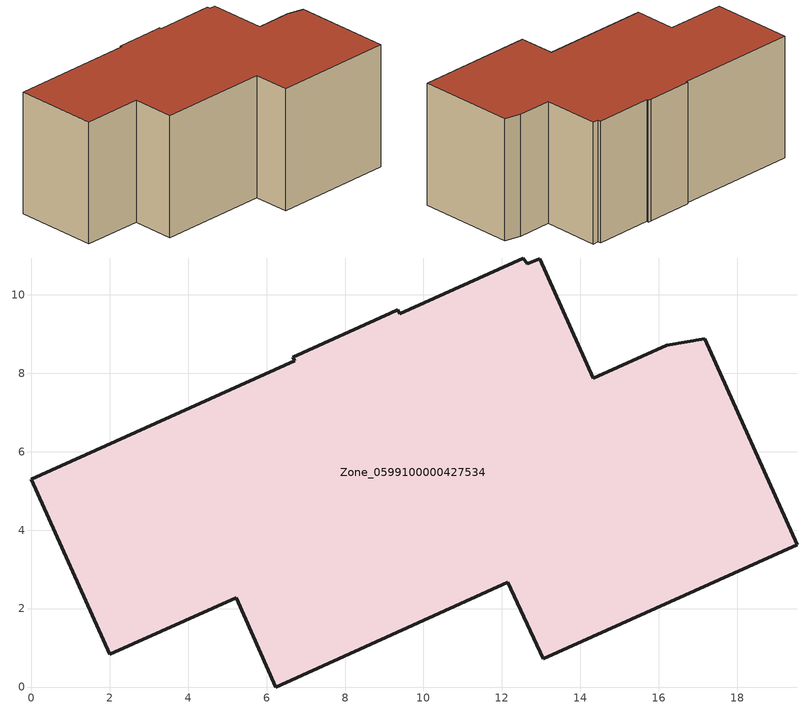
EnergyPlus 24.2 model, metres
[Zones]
Zone_0599100000427534
 floor ground (C_G): 12.96,10.92 14.33,7.87 16.21,8.71 17.17,8.88 19.53,3.63 13.05,0.72 12.15,2.67 6.23,0 5.22,2.27 2,0.84 0,5.3 6.71,8.31 6.67,8.41 9.15,9.53 9.35,9.62 9.39,9.52 12.55,10.94 12.64,10.79 z0
 wall outside (C_F): 2,0.84 5.22,2.27 6.23,0 12.15,2.67 13.05,0.72 19.53,3.63 17.17,8.88 16.21,8.71 14.33,7.87 12.96,10.92 12.64,10.79 12.55,10.94 9.39,9.52 9.35,9.62 9.15,9.53 6.67,8.41 6.71,8.31 0,5.3 2,0.84 z0:7.21
 roof outside (C_R): 19.53,3.63 17.17,8.88 16.21,8.71 14.33,7.87 12.96,10.92 12.64,10.79 12.55,10.94 9.39,9.52 9.35,9.62 9.15,9.53 6.67,8.41 6.71,8.31 0,5.3 2,0.84 5.22,2.27 6.23,0 12.15,2.67 13.05,0.72 z7.21
[BUILDING]
Pand.0599100000427534: North Axis=0; Terrain=City; Loads Convergence Tolerance Value=0.04; Temperature Convergence Tolerance Value=0.4; Solar Distribution=FullExterior; Maximum Number of Warmup Days=25; Minimum Number of Warmup Days=1
[Site:Location]
Rotterdam.The.Hague.AP_ZH_NLD Design_Conditions: Latitude=51.96; Longitude=4.45; Time Zone=1; Elevation=-4.5
[SITE:GROUNDTEMPERATURE:BUILDINGSURFACE]
18, 18, 18, 18, 18, 18, 18, 18, 18, 18, 18, 18
[MATERIAL] Thermal Absorptance=0.9; Solar Absorptance=0.7; Visible Absorptance=0.7
Name | Roughness | Thickness | Conductivity | Density | Specific Heat
G.D.2006-2014 | MediumSmooth | 0.15 | 0.06 | 540 | 1210
F.D.2006-2014 | Rough | 0.3 | 0.12 | 1920 | 840
R.D.2006-2014 | MediumRough | 0.2 | 0.08 | 1500 | 1000
[CONSTRUCTION]
C_G: G.D.2006-2014
C_F: F.D.2006-2014
C_R: R.D.2006-2014
[ZONE]
Zone_0599100000427534: Type=1; Multiplier=1; Ceiling Height=Autocalculate; Volume=Autocalculate; Floor Area=autocalculate; Part of Total Floor Area=Yes
[ZONEINFILTRATION:DESIGNFLOWRATE]
Infil_Zone_0599100000427534: Zone or ZoneList or Space or SpaceList=Zone_0599100000427534; Schedule=AlwaysOn; Design Flow Rate Calculation Method=Flow/Area; Flow Rate per Floor Area=0.0021; Constant Term Coefficient=1; Temperature Term Coefficient=0; Velocity Term Coefficient=0; Velocity Squared Term Coefficient=0
[HVACTEMPLATE:ZONE:IDEALLOADSAIRSYSTEM]
Zone_0599100000427534: Maximum Heating Supply Air Temperature=50; Minimum Cooling Supply Air Temperature=13; Maximum Heating Supply Air Humidity Ratio=0.0156; Minimum Cooling Supply Air Humidity Ratio=0.0077; Heating Limit=NoLimit; Cooling Limit=NoLimit; Dehumidification Control Type=ConstantSensibleHeatRatio; Cooling Sensible Heat Ratio=0.7; Dehumidification Setpoint=60; Humidification Control Type=None; Humidification Setpoint=30; Outdoor Air Method=None; Outdoor Air Flow Rate per Person=0.00944; Outdoor Air Flow Rate per Zone Floor Area=0; Outdoor Air Flow Rate per Zone=0; Demand Controlled Ventilation Type=None; Outdoor Air Economizer Type=NoEconomizer; Heat Recovery Type=None; Sensible Heat Recovery Effectiveness=0.7; Latent Heat Recovery Effectiveness=0.65
[ZONECONTROL:THERMOSTAT]
ThermostatControl_Zone_0599100000427534: Zone or ZoneList=Zone_0599100000427534; Control Type Schedule=DualSetpointControlType; Control 1=Thermostat_Zone_0599100000427534; Temperature Difference Between Cutout And Setpoint=0
[THERMOSTATSETPOINT:DUALSETPOINT]
Thermostat_Zone_0599100000427534: Heating Setpoint Temperature Schedule=HeatingSetpoint_Zone_0599100000427534; Cooling Setpoint Temperature Schedule=CoolingSetpoint_Zone_0599100000427534
[SCHEDULE:COMPACT]
HeatingSetpoint_Zone_0599100000427534: Through: 12/31, For: AllDays, Until: 24:00, 21
CoolingSetpoint_Zone_0599100000427534: Through: 12/31, For: AllDays, Until: 24:00, 24
DualSetpointControlType: Through: 12/31, For: AllDays, Until: 24:00, 4
AlwaysOn: Through: 12/31, For: AllDays, Until: 24:00, 1
